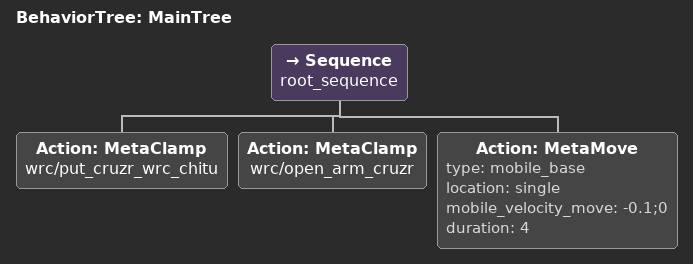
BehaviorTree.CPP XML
<root main_tree_to_execute="MainTree">
    <BehaviorTree ID="MainTree">
        <Sequence name="root_sequence">
            <Action ID="MetaClamp" name="wrc/put_cruzr_wrc_chitu" />
            <Action ID="MetaClamp" name="wrc/open_arm_cruzr" />
            <Action ID="MetaMove" type="mobile_base" location="single"
                mobile_velocity_move="-0.1;0"
                duration="4" />
        </Sequence>
    </BehaviorTree>
</root>
